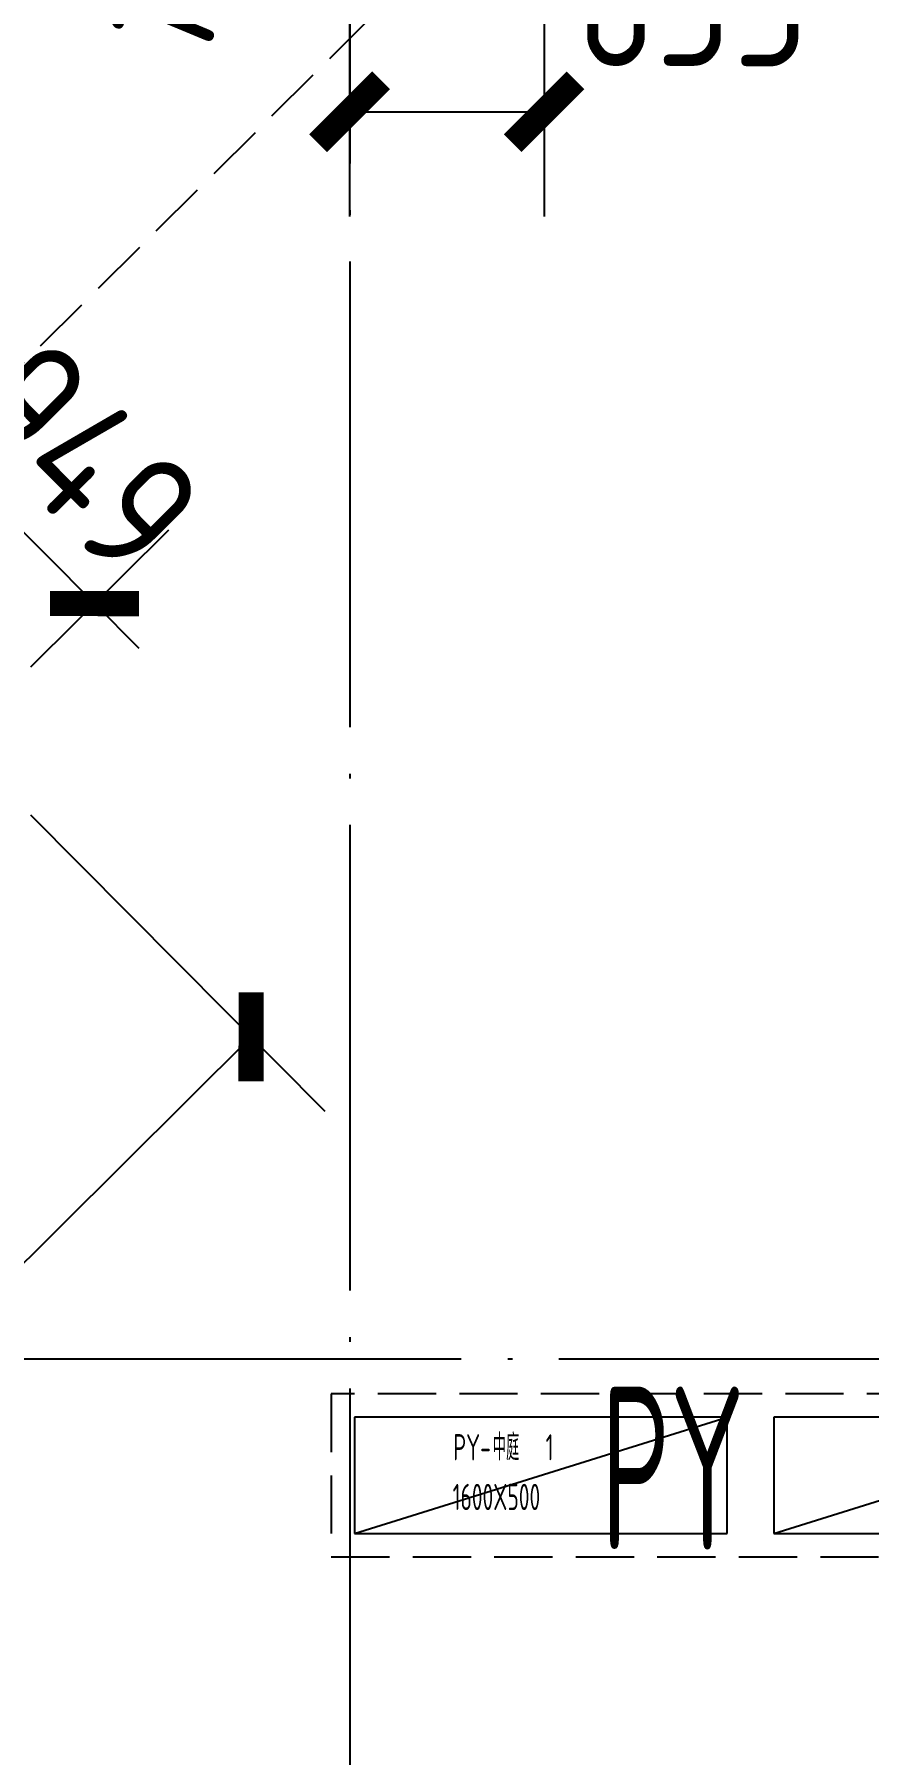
# Model space of a CAD drawing. Header units: inches. Extents: x 0 to 1813292486, y 0 to 3473589894.
# Drawn here: x 600438132 to 600441714, y 3473277919 to 3473285306 of the extents above; entities that cross this region are included whole.
import ezdxf

# ---------------------------------------------------------------- set-up
doc = ezdxf.new("R2010")
doc.units = ezdxf.units.IN
doc.header["$LTSCALE"] = 1000
doc.header["$MEASUREMENT"] = 0
for name, pattern in [('AX-MALL-DIM-P02$0$DASH', [0.35, 0.25, -0.1]), ('AX-MALL-GIRD-200$0$DOTE', [2.4200000000000004, 2, -0.2, 0.02, -0.2]), ('AX-MALL-WALL-P02-QT$0$DASH', [0.35, 0.25, -0.1])]:
    doc.linetypes.add(name, pattern=pattern)
for name, color, linetype in [('A-Anno-Note', 241, 'Continuous'), ('AX-MALL-DIM-P02$0$A-Anno-Dims', 3, 'Continuous'), ('AX-MALL-DIM-P02$0$A-Detl-Patt', 8, 'Continuous'), ('AX-MALL-DIM-P02$0$A-Detl-Thin', 131, 'Continuous'), ('AX-MALL-GIRD-200$0$A-Grid', 222, 'AX-MALL-GIRD-200$0$DOTE'), ('AX-MALL-P02-200$0$A-Anno-Note', 241, 'Continuous'), ('AX-MALL-WALL-P02$0$A-Anno-Note', 241, 'Continuous'), ('AX-MALL-WALL-P02-QT$0$A-Accs', 181, 'Continuous'), ('AX-MALL-WALL-P02-QT$0$A-Detl-Thin', 131, 'Continuous'), ('AX-MALL-WALL-P02-QT$0$A-Flor', 41, 'Continuous'), ('AX-MALL-WALL-P02-QT$0$A-Wall', 2, 'Continuous'), ('AX-MALL-WALL-P02-QT$0$A-Wall-Patt', 13, 'Continuous'), ('AX-MALL-WALL-P02-QT$0$A-Wind', 4, 'Continuous'), ('AX-MALL-ZTKD-P02$0$A-Anno-Note', 241, 'Continuous'), ('MX-MALL-P02-LG$0$M-VT-DUCT-FLG', 40, 'Continuous'), ('MX-MALL-P02-LG$0$M-VT-DUCT-SED', 150, 'Continuous'), ('MX-MALL-P02-LG$0$M-VT-TEXT', 21, 'Continuous')]:
    doc.layers.add(name, color=color, linetype=linetype)
doc.styles.add('AX-MALL-DIM-P02$0$_TCH_DIM_T3', font='gbenor.shx')
doc.styles.add('AX-MALL-WALL-P02-QT$0$STANDARD', font='gbenor.shx', dxfattribs={"bigfont": 'gbcbig.shx'})
doc.styles.add('MX-MALL-P02-LG$0$_THVAC_WIN', font='gbenor.shx', dxfattribs={"bigfont": 'gbcbig.shx'})
doc.dimstyles.new('AX-MALL-DIM-P02$0$_TCH_ARCH&&180', dxfattribs={"dimtxt": 535.5, "dimasz": 270, "dimexe": 450, "dimexo": 450, "dimgap": 137.25, "dimtad": 1, "dimdec": 0, "dimzin": 0, "dimdsep": 46, "dimtxsty": 'AX-MALL-DIM-P02$0$_TCH_DIM_T3', "dimblk": 'AX-MALL-DIM-P02$0$_ArchTick', "dimcen": 0.09, "dimclrt": 7, "dimazin": 2, "dimtfac": 1, "dimtdec": 0, "dimtix": 1, "dimtmove": 2, "dimatfit": 3, "dimfxl": 500, "dimtolj": 1, "dimtzin": 0, "dimarcsym": 0})
doc.dimstyles.new('AX-MALL-DIM-P02$0$_TCH_ARROW&&180', dxfattribs={"dimtxt": 535.5, "dimasz": 540, "dimexe": 450, "dimexo": 450, "dimgap": 137.25, "dimtad": 1, "dimdec": 0, "dimzin": 0, "dimdsep": 46, "dimtxsty": 'AX-MALL-DIM-P02$0$_TCH_DIM_T3', "dimcen": 0.09, "dimclrt": 7, "dimaunit": 1, "dimadec": 3, "dimazin": 2, "dimtfac": 1, "dimtdec": 0, "dimtix": 1, "dimtmove": 2, "dimatfit": 3, "dimfxl": 500, "dimtolj": 1, "dimtzin": 0, "dimarcsym": 0})

# ---------------------------------------------------------------- blocks, each defined once
blk = doc.blocks.new('AX-MALL-GIRD-200')
at = {"layer": 'AX-MALL-GIRD-200$0$A-Grid'}
for p, q in [((600283558.4606664, 3473206751.616964), (600244828.9217169, 3473102787.889884)), ((600241980.060326, 3473196551.41375), (600599876.0644244, 3473063224.650467))]:
    blk.add_line(p, q, dxfattribs=at)
blk = doc.blocks.new('MX-MALL-P02-LG')
at = {"layer": 'MX-MALL-P02-LG$0$M-VT-DUCT-FLG'}
for p, q in [((600274912.1252445, 3473183482.822928), (600276586.012695, 3473183392.818467)), ((600276598.8839477, 3473182854.455863), (600278272.7713983, 3473182764.451404))]:
    blk.add_line(p, q, dxfattribs=at)
at = {"layer": 'MX-MALL-P02-LG$0$M-VT-DUCT-SED'}
for p, q in [((600275086.6716615, 3473183951.367001), (600274912.1252445, 3473183482.822928)), ((600276586.012695, 3473183392.818467), (600275086.6716615, 3473183951.367001)), ((600274912.1252445, 3473183482.822928), (600276411.466278, 3473182924.274394)), ((600276411.466278, 3473182924.274394), (600276586.012695, 3473183392.818467)), ((600276773.4303638, 3473183322.999936), (600276598.8839477, 3473182854.455863)), ((600278272.7713983, 3473182764.451404), (600276773.4303638, 3473183322.999936)), ((600276598.8839477, 3473182854.455863), (600278098.2249823, 3473182295.907331))]:
    blk.add_line(p, q, dxfattribs=at)
at = {"layer": 'MX-MALL-P02-LG$0$M-VT-TEXT', "style": 'MX-MALL-P02-LG$0$_THVAC_WIN', "width": 0.7}
for s, p in [('PY-', (600275418.8427618, 3473183629.523896, -20999.99999999999)), ('中庭', (600275578.2663653, 3473183570.133925, -20999.99999999999)), ('1', (600275790.8311701, 3473183490.947298, -20999.99999999999)), ('1600X500', (600275342.1273899, 3473183430.505796, -20999.99999999999))]:
    blk.add_text(s, height=112.6582278481014, rotation=339.5681611628306, dxfattribs=at).set_placement(p)
blk = doc.blocks.new('AX-MALL-WALL-P02-QT$0$fegehrthr')
at = {"layer": 'AX-MALL-WALL-P02-QT$0$A-Flor'}
blk.add_lwpolyline([(176412.6506459713, 135611.3369994164), (118462.1118997335, 135611.3442883492, 0.6670991707545876), (114490.5046938658, 126063.3905563354)], format="xyb", dxfattribs=at)
blk = doc.blocks.new('AX-MALL-WALL-P02-QT')
at = {"layer": 'AX-MALL-WALL-P02-QT$0$A-Wall-Patt'}
h = blk.add_hatch(dxfattribs=at)
h.set_pattern_fill('普通砖', color=256, scale=200, style=0)
h.set_pattern_definition([(45, (0, 359.0227), (-353.55353201463, 353.55353201463), [])])
h.paths.add_polyline_path([(600279742.2006091, 3473194115.685059), (600279812.0191753, 3473194303.102688, 0.5658328459191433), (600273646.3736409, 3473189385.821712), (600273844.6266196, 3473189412.198907, -0.5658328458788673)])
at = {"layer": 'AX-MALL-WALL-P02-QT$0$A-Detl-Thin', "linetype": 'AX-MALL-WALL-P02-QT$0$DASH'}
blk.add_lwpolyline([(600274783.5071464, 3473183424.023396), (600278157.0244989, 3473182167.289194), (600278401.3894958, 3473182823.250936), (600275027.8721434, 3473184079.985138)], close=True, dxfattribs=at)
at = {"layer": 'AX-MALL-WALL-P02-QT$0$A-Wall'}
for centre, radius, start, end in [((600278206.1921493, 3473189992.497213), 4599.999999345048, 69.56816130309265, 187.5785894280052), ((600278206.1921496, 3473189992.497213), 4399.999999740867, 69.56816130823032, 187.578589426151)]:
    blk.add_arc(centre, radius, start, end, dxfattribs=at)
at = {"layer": 'AX-MALL-WALL-P02-QT$0$A-Detl-Thin'}
blk.add_blockref('MX-MALL-P02-LG', (0, 0), dxfattribs=at)
at = {"layer": 'AX-MALL-WALL-P02-QT$0$A-Detl-Thin', "rotation": 339.5681613092246}
blk.add_blockref('AX-MALL-WALL-P02-QT$0$fegehrthr', (600121810.7232074, 3473109514.681517), dxfattribs=at)
at = {"layer": 'AX-MALL-WALL-P02-QT$0$A-Wind'}
blk.add_blockref('AX-MALL-GIRD-200', (0, 0), dxfattribs=at)
at = {"layer": 'AX-MALL-WALL-P02-QT$0$A-Accs', "style": 'AX-MALL-WALL-P02-QT$0$STANDARD', "width": 0.6}
blk.add_text('PY', height=699.9999999999998, rotation=339.5681613092246, dxfattribs=at).set_placement((600275880.1997275, 3473183048.984453))
blk = doc.blocks.new('AX-MALL-WALL-P02')
at = {"layer": 'AX-MALL-WALL-P02$0$A-Anno-Note'}
blk.add_blockref('AX-MALL-WALL-P02-QT', (0, 0), dxfattribs=at)
blk = doc.blocks.new('AX-MALL-ZTKD-P02')
at = {"layer": 'AX-MALL-ZTKD-P02$0$A-Anno-Note'}
blk.add_blockref('AX-MALL-GIRD-200', (0, 0), dxfattribs=at)
blk = doc.blocks.new('*D472')
at = {"layer": 'AX-MALL-DIM-P02$0$A-Anno-Dims', "color": 0, "lineweight": -2, "transparency": 16777216}
for p, q in [((600278387.9810519, 3473190482.160534), (600278349.324753, 3473190378.393409)), ((600277745.4650903, 3473189793.56576), (600277846.3107061, 3473189839.305099))]:
    blk.add_line(p, q, dxfattribs=at)
blk.add_arc((600278209.9384139, 3473190004.231369), 849.2815852165222, 106.6420124600672, 167.3231987784316, dxfattribs=at)
at = {"layer": 'AX-MALL-DIM-P02$0$A-Anno-Dims', "color": 0, "transparency": 16777216}
for points in [[(600277969.6878037, 3473190907.88974), (600277963.7358439, 3473190727.988172), (600278506.4165277, 3473190800.083076)], [(600277470.88903, 3473190199.79625), (600277291.829689, 3473190181.418208), (600277436.4934876, 3473189653.429207)]]:
    blk.add_solid(points, dxfattribs=at)
at = {"layer": 'AX-MALL-DIM-P02$0$A-Anno-Dims', "color": 7, "transparency": 16777216, "insert": (600277292.8746719, 3473190859.927804), "char_height": 535.5, "attachment_point": 5, "rotation": 46.982605602479794, "style": 'AX-MALL-DIM-P02$0$_TCH_DIM_T3'}
blk.add_mtext('\\A1;134°49\'44"', dxfattribs=at)
blk = doc.blocks.new('AX-MALL-DIM-P02$0$_ArchTick')
at = {"color": 0, "linetype": 'ByBlock', "const_width": 0.4}
blk.add_lwpolyline([(-0.5, -0.5), (0.5, 0.5)], dxfattribs=at)
blk = doc.blocks.new('*D474')
at = {"layer": 'AX-MALL-DIM-P02$0$A-Anno-Dims', "color": 0, "lineweight": -2, "transparency": 16777216}
for p, q in [((600277266.1380132, 3473189862.484003), (600276866.8070384, 3473188790.538982)), ((600278048.5514947, 3473189571.012022), (600277649.2205199, 3473188499.067001)), ((600277023.8988127, 3473189212.228648), (600277806.3122941, 3473188920.756667))]:
    blk.add_line(p, q, dxfattribs=at)
at = {"layer": 'AX-MALL-DIM-P02$0$A-Anno-Dims', "color": 0, "lineweight": -2, "transparency": 16777216, "xscale": 270, "yscale": 270, "zscale": 270}
for p, rotation in [((600277023.8988127, 3473189212.228648), 159.568161290393), ((600277806.3122941, 3473188920.756667), 339.5681612903931)]:
    blk.add_blockref('AX-MALL-DIM-P02$0$_ArchTick', p, dxfattribs=dict(at, rotation=rotation))
at = {"layer": 'AX-MALL-DIM-P02$0$A-Anno-Dims', "color": 7, "transparency": 16777216, "insert": (600278563.4264741, 3473189132.685178), "char_height": 535.5, "attachment_point": 5, "rotation": 339.56816129039305, "style": 'AX-MALL-DIM-P02$0$_TCH_DIM_T3'}
blk.add_mtext('\\A1;835', dxfattribs=at)
blk = doc.blocks.new('*D1549')
at = {"layer": 'AX-MALL-DIM-P02$0$A-Anno-Dims', "color": 0, "lineweight": -2, "transparency": 16777216}
for p, q in [((600274685.5112386, 3473186860.479684), (600275426.4025257, 3473185226.922966)), ((600269208.724273, 3473182901.047101), (600275240.5311043, 3473185636.742213)), ((600268653.7044072, 3473184124.784573), (600269394.5956943, 3473182491.227855))]:
    blk.add_line(p, q, dxfattribs=at)
at = {"layer": 'AX-MALL-DIM-P02$0$A-Anno-Dims', "color": 0, "lineweight": -2, "transparency": 16777216, "xscale": 270, "yscale": 270, "zscale": 270}
for p, rotation in [((600275240.5311043, 3473185636.742213), 24.39642477984729), ((600269208.724273, 3473182901.047101), 204.3964247798473)]:
    blk.add_blockref('AX-MALL-DIM-P02$0$_ArchTick', p, dxfattribs=dict(at, rotation=rotation))
at = {"layer": 'AX-MALL-DIM-P02$0$A-Anno-Dims', "color": 7, "transparency": 16777216, "insert": (600272057.34341, 3473184637.731979), "char_height": 535.5, "attachment_point": 5, "rotation": 24.396424779847294, "style": 'AX-MALL-DIM-P02$0$_TCH_DIM_T3'}
blk.add_mtext('\\A1;6623', dxfattribs=at)
blk = doc.blocks.new('*D1551')
at = {"layer": 'AX-MALL-DIM-P02$0$A-Anno-Dims', "color": 0, "lineweight": -2, "transparency": 16777216}
for p, q in [((600274868.4319396, 3473188479.082654), (600274756.9064105, 3473188724.972988)), ((600274517.6666379, 3473188319.990243), (600275278.2491629, 3473188664.958535)), ((600274868.4319396, 3473188479.082654), (600275260.2223423, 3473187615.267224)), ((600274909.4570405, 3473187456.174813), (600275670.0395656, 3473187801.143106)), ((600275260.2223423, 3473187615.267224), (600275371.7478714, 3473187369.37689))]:
    blk.add_line(p, q, dxfattribs=at)
at = {"layer": 'AX-MALL-DIM-P02$0$A-Anno-Dims', "color": 0, "lineweight": -2, "transparency": 16777216, "xscale": 270, "yscale": 270, "zscale": 270}
for p, rotation in [((600274868.4319396, 3473188479.082654), 294.3970484108012), ((600275260.2223423, 3473187615.267224), 114.3970484108012)]:
    blk.add_blockref('AX-MALL-DIM-P02$0$_ArchTick', p, dxfattribs=dict(at, rotation=rotation))
at = {"layer": 'AX-MALL-DIM-P02$0$A-Anno-Dims', "color": 7, "transparency": 16777216, "insert": (600275433.1626413, 3473188214.463232), "char_height": 535.5, "attachment_point": 5, "rotation": 294.3970484108012, "style": 'AX-MALL-DIM-P02$0$_TCH_DIM_T3'}
blk.add_mtext('\\A1;949', dxfattribs=at)
blk = doc.blocks.new('AX-MALL-DIM-P02')
at = {"layer": 'AX-MALL-DIM-P02$0$A-Detl-Patt', "linetype": 'AX-MALL-DIM-P02$0$DASH'}
blk.add_line((600278205.6432694, 3473189992.701689), (600274107.4710839, 3473188133.942766), dxfattribs=at)
at = {"layer": 'AX-MALL-DIM-P02$0$A-Detl-Thin'}
blk.add_blockref('AX-MALL-ZTKD-P02', (-2.384185791015625e-06, 9.5367431640625e-07), dxfattribs=at)
at = {"layer": 'AX-MALL-DIM-P02$0$A-Anno-Dims'}
dim = blk.add_angular_dim_3p(base=(600277414.6785636, 3473190302.293411), center=(600278209.9384142, 3473190004.231369), p1=(600278545.072826, 3473190903.8502), p2=(600277335.6478715, 3473189607.689867), dimstyle='AX-MALL-DIM-P02$0$_TCH_ARROW&&180', override={"dimgap": 0}, dxfattribs=at)
dim.commit()
dim.dimension.update_dxf_attribs({"geometry": '*D472', "text_midpoint": (600277292.8746719, 3473190859.927804), "dimtype": 133, "text_rotation": 46.9826056024798})
dim = blk.add_linear_dim(base=(600277806.3122941, 3473188920.756667), p1=(600277423.2297876, 3473190284.173669), p2=(600278205.6432692, 3473189992.701689), angle=339.5681613210562, dimstyle='AX-MALL-DIM-P02$0$_TCH_ARCH&&180', dxfattribs=at)
dim.commit()
dim.dimension.update_dxf_attribs({"geometry": '*D474', "text_midpoint": (600278563.4264741, 3473189132.685178), "dimtype": 129})
for p1, p2, distance, picture, middle in [((600274107.8494145, 3473188134.114361), (600274499.6398171, 3473187270.298931), 835.1580093112798, '*D1551', (600275433.1626413, 3473188214.463232)), ((600268467.8329858, 3473184534.60382), (600274499.6398174, 3473187270.298931), -1793.7188885584892, '*D1549', (600272057.34341, 3473184637.731979))]:
    dim = blk.add_aligned_dim(p1=p1, p2=p2, distance=distance, dimstyle='AX-MALL-DIM-P02$0$_TCH_ARCH&&180', dxfattribs=at)
    dim.commit()
    dim.dimension.update_dxf_attribs({"geometry": picture, "text_midpoint": middle})
blk = doc.blocks.new('AX-MALL-P02-200')
at = {"layer": 'AX-MALL-P02-200$0$A-Anno-Note'}
blk.add_blockref('AX-MALL-WALL-P02', (0, 0), dxfattribs=at)
blk.add_blockref('AX-MALL-DIM-P02', (0, 0), dxfattribs=at)

msp = doc.modelspace()

# ---------------------------------------------------------------- block references
at = {"layer": 'A-Anno-Note', "rotation": 20.43183869077545}
msp.add_blockref('AX-MALL-P02-200', (1250392458.527329, 9048125.682563305), dxfattribs=at)

doc.saveas('drawing.dxf')
